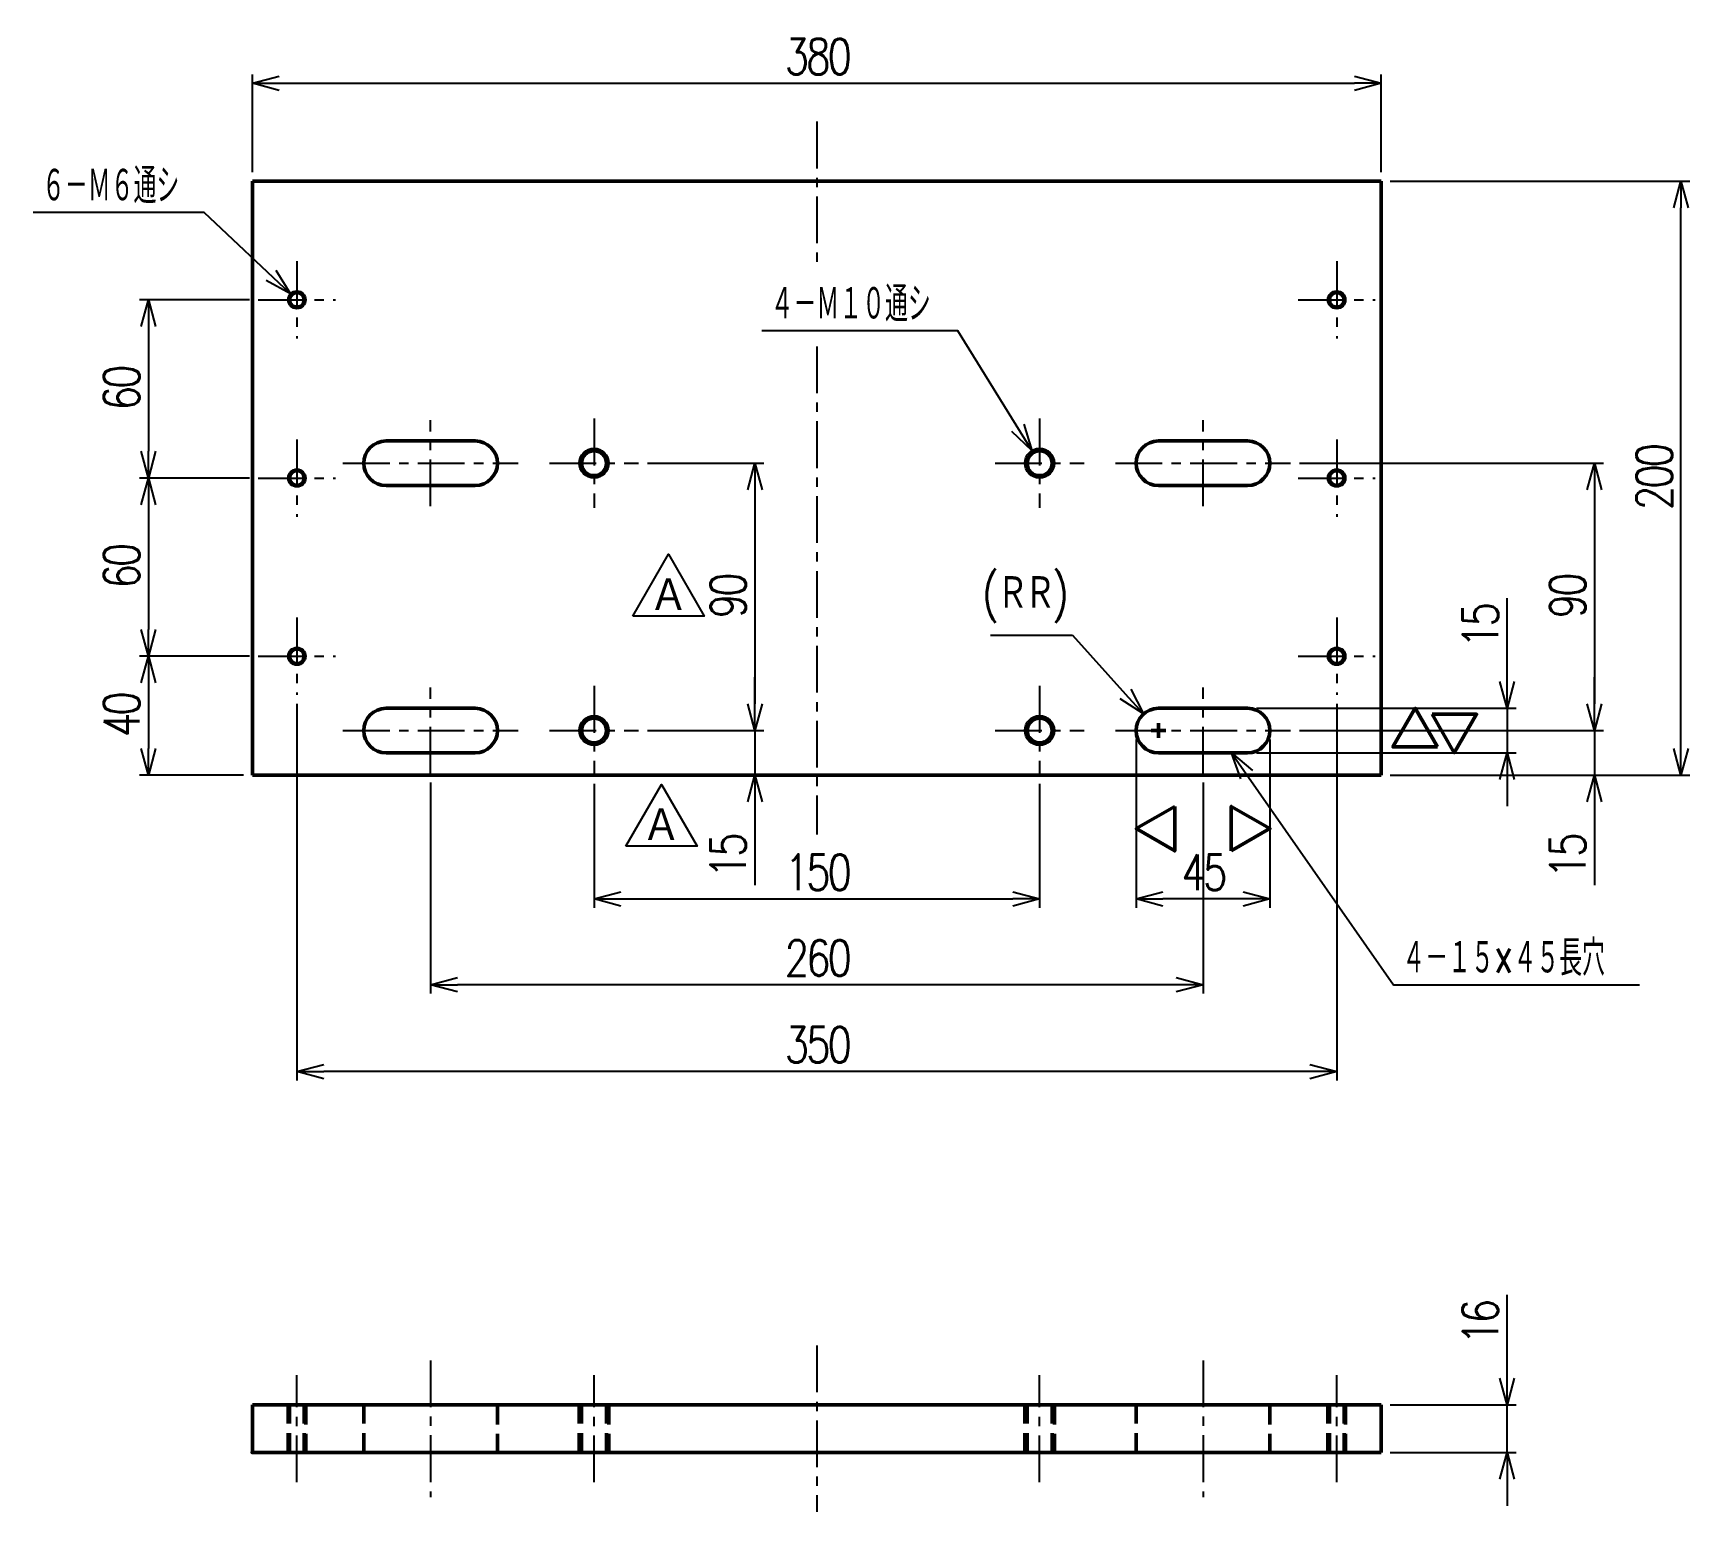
# Model space of a CAD drawing. Header units: millimetres. Extents: x -74 to 484, y -20 to 478.
import ezdxf
from ezdxf.enums import TextEntityAlignment as Align

# ---------------------------------------------------------------- set-up
doc = ezdxf.new("R2010")
doc.units = ezdxf.units.MM
doc.header["$LTSCALE"] = 0.496063
doc.linetypes.add('CENTER', pattern=[50.8, 31.75, -6.35, 6.35, -6.35])
doc.linetypes.add('DASHED', pattern=[19.05, 12.7, -6.35])
doc.layers.add('NoLayerName_001', color=7, linetype='Continuous')
doc.styles.get("Standard").update_dxf_attribs({"font": 'txt', "bigfont": 'extfont2'})
doc.dimstyles.get("Standard").update_dxf_attribs({"dimtxt": 2.5, "dimasz": 2.5, "dimexe": 1.25, "dimexo": 0.625, "dimtad": 1, "dimdec": 3, "dimzin": 0, "dimdsep": 46, "dimtxsty": 'Standard', "dimcen": 2.5, "dimadec": 0, "dimazin": 0, "dimtfac": 0.75, "dimtdec": 3, "dimtmove": 0, "dimatfit": 3, "dimfxl": 1, "dimarcsym": 0})

# ---------------------------------------------------------------- blocks, each defined once
blk = doc.blocks.new('_OPEN30')
at = {"color": 0, "linetype": 'ByBlock', "lineweight": -2}
for p, q in [((-1, 0.267949), (0, 0)), ((0, 0), (-1, -0.267949)), ((0, 0), (-1, 0))]:
    blk.add_line(p, q, dxfattribs=at)
blk = doc.blocks.new('*D24')
at = {"layer": 'Defpoints', "color": 0}
for p in [(380, 16), (422.37, 16), (380, 0)]:
    blk.add_point(p, dxfattribs=at)
at = {"layer": 'NoLayerName_001', "color": 0, "linetype": 'Continuous', "lineweight": 25}
for p, q in [((422.37, 16), (422.37, 53.03)), ((422.37, 25), (422.37, 34)), ((383, 16), (425.37, 16)), ((422.37, 0), (422.37, 16)), ((383, 0), (425.37, 0)), ((422.37, -9), (422.37, -18))]:
    blk.add_line(p, q, dxfattribs=at)
at = {"layer": 'NoLayerName_001', "color": 0, "lineweight": 25, "xscale": 9, "yscale": 9, "zscale": 9}
for p, rotation in [((422.37, 16), 270), ((422.37, 0), 90)]:
    blk.add_blockref('_OPEN30', p, dxfattribs=dict(at, rotation=rotation))
at = {"layer": 'NoLayerName_001', "color": 2, "lineweight": 50, "insert": (413.37, 43.51), "char_height": 12, "attachment_point": 5, "rotation": 90}
blk.add_mtext('\\W0.8000;\\T0.8750;16', dxfattribs=at)
blk = doc.blocks.new('JZB_0005')
at = {"layer": 'NoLayerName_001', "color": 4, "linetype": 'CENTER', "lineweight": 25}
blk.add_line((5, 0), (5, 36), dxfattribs=at)
at = {"layer": 'NoLayerName_001', "color": 3, "linetype": 'DASHED', "lineweight": 50}
for p, q in [((0, 26), (0, 10)), ((0.81, 26), (0.81, 10)), ((9.19, 26), (9.19, 10)), ((10, 10), (10, 26))]:
    blk.add_line(p, q, dxfattribs=at)
blk = doc.blocks.new('JZB_0006')
at = {"layer": 'NoLayerName_001', "color": 4, "linetype": 'CENTER', "lineweight": 25}
blk.add_line((5, 0), (5, 36), dxfattribs=at)
at = {"layer": 'NoLayerName_001', "color": 3, "linetype": 'DASHED', "lineweight": 50}
for p, q in [((0, 26), (0, 10)), ((0.81, 26), (0.81, 10)), ((9.19, 26), (9.19, 10)), ((10, 10), (10, 26))]:
    blk.add_line(p, q, dxfattribs=at)
blk = doc.blocks.new('JZB_0007')
at = {"layer": 'NoLayerName_001', "color": 4, "linetype": 'CENTER', "lineweight": 25}
blk.add_line((3, 0), (3, 36), dxfattribs=at)
at = {"layer": 'NoLayerName_001', "color": 3, "linetype": 'DASHED', "lineweight": 50}
for p, q in [((0, 26), (0, 10)), ((0.54, 26), (0.54, 10)), ((5.46, 26), (5.46, 10)), ((6, 10), (6, 26))]:
    blk.add_line(p, q, dxfattribs=at)
blk = doc.blocks.new('JZB_0008')
at = {"layer": 'NoLayerName_001', "color": 4, "linetype": 'CENTER', "lineweight": 25}
blk.add_line((3, 0), (3, 36), dxfattribs=at)
at = {"layer": 'NoLayerName_001', "color": 3, "linetype": 'DASHED', "lineweight": 50}
for p, q in [((0, 26), (0, 10)), ((0.54, 26), (0.54, 10)), ((5.46, 26), (5.46, 10)), ((6, 10), (6, 26))]:
    blk.add_line(p, q, dxfattribs=at)
blk = doc.blocks.new('JZB_0009')
at = {"layer": 'NoLayerName_001', "color": 7, "linetype": 'Continuous', "lineweight": 50}
for p, q in [((0, 16), (0, 0)), ((380, 16), (0, 16)), ((380, 16), (380, 0)), ((0, 0), (380, 0))]:
    blk.add_line(p, q, dxfattribs=at)
at = {"layer": 'NoLayerName_001', "color": 3, "linetype": 'DASHED', "lineweight": 50}
for p, q in [((37.5, 16), (37.5, 0)), ((82.5, 0), (82.5, 16)), ((297.5, 16), (297.5, 0)), ((342.5, 0), (342.5, 16))]:
    blk.add_line(p, q, dxfattribs=at)
blk = doc.blocks.new('SX_FinishSymbol_1')
at = {"color": 0, "linetype": 'ByBlock', "lineweight": -2}
blk.add_lwpolyline([(-0.5, 0.866), (0, 0), (0.5, 0.866)], close=True, dxfattribs=at)
blk = doc.blocks.new('*D27')
at = {"layer": 'Defpoints', "color": 0}
for p in [(299.98, 248.63), (305, 243.06)]:
    blk.add_point(p, dxfattribs=at)
at = {"layer": 'NoLayerName_001', "color": 0, "linetype": 'Continuous', "lineweight": 25}
for p, q in [((248.52, 275.16), (276.09, 275.16)), ((276.09, 275.16), (293.96, 255.32))]:
    blk.add_line(p, q, dxfattribs=at)
at = {"layer": 'NoLayerName_001', "color": 0, "linetype": 'Continuous', "lineweight": 50}
for p, q in [((305, 240.56), (305, 245.56)), ((302.5, 243.06), (307.5, 243.06))]:
    blk.add_line(p, q, dxfattribs=at)
at = {"layer": 'NoLayerName_001', "color": 0, "lineweight": 25, "xscale": 9, "yscale": 9, "zscale": 9, "rotation": 312.0028238768856}
blk.add_blockref('_OPEN30', (299.98, 248.63), dxfattribs=at)
at = {"layer": 'NoLayerName_001', "color": 2, "lineweight": 50, "insert": (259.89, 287.3), "char_height": 12, "attachment_point": 5}
blk.add_mtext('\\W0.8000;\\T0.8750;(ＲＲ)', dxfattribs=at)
blk = doc.blocks.new('_NONE')
blk = doc.blocks.new('*D28')
at = {"layer": 'Defpoints', "color": 0}
for p in [(380, 460.98), (0, 428.06), (380, 428.06)]:
    blk.add_point(p, dxfattribs=at)
at = {"layer": 'NoLayerName_001', "color": 0, "linetype": 'Continuous', "lineweight": 25}
for p, q in [((0, 431.06), (0, 463.98)), ((380, 431.06), (380, 463.98)), ((9, 460.98), (371, 460.98))]:
    blk.add_line(p, q, dxfattribs=at)
at = {"layer": 'NoLayerName_001', "color": 0, "lineweight": 25, "xscale": 9, "yscale": 9, "zscale": 9, "rotation": 180}
blk.add_blockref('_OPEN30', (0, 460.98), dxfattribs=at)
at = {"layer": 'NoLayerName_001', "color": 0, "lineweight": 25, "xscale": 9, "yscale": 9, "zscale": 9}
blk.add_blockref('_OPEN30', (380, 460.98), dxfattribs=at)
at = {"layer": 'NoLayerName_001', "color": 2, "lineweight": 50, "insert": (190, 469.98), "char_height": 12, "attachment_point": 5}
blk.add_mtext('\\W0.8000;\\T0.8750;380', dxfattribs=at)
blk = doc.blocks.new('*D29')
at = {"layer": 'Defpoints', "color": 0}
for p in [(2, 388.06), (-35, 328.06), (2, 328.06)]:
    blk.add_point(p, dxfattribs=at)
at = {"layer": 'NoLayerName_001', "color": 0, "linetype": 'Continuous', "lineweight": 25}
for p, q in [((-1, 388.06), (-38, 388.06)), ((-35, 379.06), (-35, 337.06)), ((-1, 328.06), (-38, 328.06))]:
    blk.add_line(p, q, dxfattribs=at)
at = {"layer": 'NoLayerName_001', "color": 0, "lineweight": 25, "xscale": 9, "yscale": 9, "zscale": 9}
for p, rotation in [((-35, 388.06), 90.00000000000001), ((-35, 328.06), 270)]:
    blk.add_blockref('_OPEN30', p, dxfattribs=dict(at, rotation=rotation))
at = {"layer": 'NoLayerName_001', "color": 2, "lineweight": 50, "insert": (-44, 358.06), "char_height": 12, "attachment_point": 5, "rotation": 90}
blk.add_mtext('\\W0.8000;\\T0.8750;60', dxfattribs=at)
blk = doc.blocks.new('*D30')
at = {"layer": 'Defpoints', "color": 0}
for p in [(-0.5, 328.06), (-35, 268.06), (2, 268.06)]:
    blk.add_point(p, dxfattribs=at)
at = {"layer": 'NoLayerName_001', "color": 0, "linetype": 'Continuous', "lineweight": 25}
for p, q in [((-3.5, 328.06), (-38, 328.06)), ((-35, 319.06), (-35, 277.06)), ((-1, 268.06), (-38, 268.06))]:
    blk.add_line(p, q, dxfattribs=at)
at = {"layer": 'NoLayerName_001', "color": 0, "lineweight": 25, "xscale": 9, "yscale": 9, "zscale": 9}
for p, rotation in [((-35, 328.06), 90.00000000000001), ((-35, 268.06), 270)]:
    blk.add_blockref('_OPEN30', p, dxfattribs=dict(at, rotation=rotation))
at = {"layer": 'NoLayerName_001', "color": 2, "lineweight": 50, "insert": (-44, 298.06), "char_height": 12, "attachment_point": 5, "rotation": 90}
blk.add_mtext('\\W0.8000;\\T0.8750;60', dxfattribs=at)
blk = doc.blocks.new('*D31')
at = {"layer": 'Defpoints', "color": 0}
for p in [(-0.5, 268.06), (-35, 228.06), (0, 228.06)]:
    blk.add_point(p, dxfattribs=at)
at = {"layer": 'NoLayerName_001', "color": 0, "linetype": 'Continuous', "lineweight": 25}
for p, q in [((-3.5, 268.06), (-38, 268.06)), ((-35, 259.06), (-35, 237.06)), ((-3, 228.06), (-38, 228.06))]:
    blk.add_line(p, q, dxfattribs=at)
at = {"layer": 'NoLayerName_001', "color": 0, "lineweight": 25, "xscale": 9, "yscale": 9, "zscale": 9}
for p, rotation in [((-35, 268.06), 90), ((-35, 228.06), 270)]:
    blk.add_blockref('_OPEN30', p, dxfattribs=dict(at, rotation=rotation))
at = {"layer": 'NoLayerName_001', "color": 2, "lineweight": 50, "insert": (-44, 248.06), "char_height": 12, "attachment_point": 5, "rotation": 90}
blk.add_mtext('\\W0.8000;\\T0.8750;40', dxfattribs=at)
blk = doc.blocks.new('DIM_0002')
at = {"color": 3, "linetype": 'Continuous', "lineweight": 25}
for points in [[(86.61, 0), (57.6, 27.34), (0, 27.34)], [(81.72, 7.93), (86.61, 0), (78.41, 4.42)]]:
    blk.add_lwpolyline(points, dxfattribs=at)
at = {"color": 2, "linetype": 'Continuous', "lineweight": 50, "width": 0.583333}
blk.add_text('６－Ｍ６通シ', height=12, dxfattribs=at).set_placement((3, 30.34))
blk = doc.blocks.new('*D33')
at = {"layer": 'Defpoints', "color": 0}
for p in [(297.5, 243.06), (342.5, 243.06), (297.5, 186.35)]:
    blk.add_point(p, dxfattribs=at)
at = {"layer": 'NoLayerName_001', "color": 0, "linetype": 'Continuous', "lineweight": 25}
for p, q in [((297.5, 240.06), (297.5, 183.35)), ((342.5, 240.06), (342.5, 183.35)), ((333.5, 186.35), (306.5, 186.35))]:
    blk.add_line(p, q, dxfattribs=at)
at = {"layer": 'NoLayerName_001', "color": 0, "lineweight": 25, "xscale": 9, "yscale": 9, "zscale": 9, "rotation": 180}
blk.add_blockref('_OPEN30', (297.5, 186.35), dxfattribs=at)
at = {"layer": 'NoLayerName_001', "color": 0, "lineweight": 25, "xscale": 9, "yscale": 9, "zscale": 9}
blk.add_blockref('_OPEN30', (342.5, 186.35), dxfattribs=at)
at = {"layer": 'NoLayerName_001', "color": 2, "lineweight": 50, "insert": (320, 195.35), "char_height": 12, "attachment_point": 5}
blk.add_mtext('\\W0.8000;\\T0.8750;45', dxfattribs=at)
blk = doc.blocks.new('*D34')
at = {"layer": 'Defpoints', "color": 0}
for p in [(115, 228.06), (265, 228.06), (265, 186.35)]:
    blk.add_point(p, dxfattribs=at)
at = {"layer": 'NoLayerName_001', "color": 0, "linetype": 'Continuous', "lineweight": 25}
for p, q in [((115, 225.06), (115, 183.35)), ((265, 225.06), (265, 183.35)), ((124, 186.35), (256, 186.35))]:
    blk.add_line(p, q, dxfattribs=at)
at = {"layer": 'NoLayerName_001', "color": 0, "lineweight": 25, "xscale": 9, "yscale": 9, "zscale": 9, "rotation": 180}
blk.add_blockref('_OPEN30', (115, 186.35), dxfattribs=at)
at = {"layer": 'NoLayerName_001', "color": 0, "lineweight": 25, "xscale": 9, "yscale": 9, "zscale": 9}
blk.add_blockref('_OPEN30', (265, 186.35), dxfattribs=at)
at = {"layer": 'NoLayerName_001', "color": 2, "lineweight": 50, "insert": (190, 195.35), "char_height": 12, "attachment_point": 5}
blk.add_mtext('\\W0.8000;\\T0.8750;150', dxfattribs=at)
blk = doc.blocks.new('*D35')
at = {"layer": 'Defpoints', "color": 0}
for p in [(60, 228.56), (320, 228.56), (60, 157.47)]:
    blk.add_point(p, dxfattribs=at)
at = {"layer": 'NoLayerName_001', "color": 0, "linetype": 'Continuous', "lineweight": 25}
for p, q in [((60, 225.56), (60, 154.47)), ((320, 225.56), (320, 154.47)), ((311, 157.47), (69, 157.47))]:
    blk.add_line(p, q, dxfattribs=at)
at = {"layer": 'NoLayerName_001', "color": 0, "lineweight": 25, "xscale": 9, "yscale": 9, "zscale": 9}
for p, rotation in [((60, 157.47), 180), ((320, 157.47), 360)]:
    blk.add_blockref('_OPEN30', p, dxfattribs=dict(at, rotation=rotation))
at = {"layer": 'NoLayerName_001', "color": 2, "lineweight": 50, "insert": (190, 166.47), "char_height": 12, "attachment_point": 5}
blk.add_mtext('\\W0.8000;\\T0.8750;260', dxfattribs=at)
blk = doc.blocks.new('*D36')
at = {"layer": 'Defpoints', "color": 0}
for p in [(15, 255.06), (365, 255.06), (15, 128.25)]:
    blk.add_point(p, dxfattribs=at)
at = {"layer": 'NoLayerName_001', "color": 0, "linetype": 'Continuous', "lineweight": 25}
for p, q in [((15, 252.06), (15, 125.25)), ((365, 252.06), (365, 125.25)), ((356, 128.25), (24, 128.25))]:
    blk.add_line(p, q, dxfattribs=at)
at = {"layer": 'NoLayerName_001', "color": 0, "lineweight": 25, "xscale": 9, "yscale": 9, "zscale": 9}
for p, rotation in [((15, 128.25), 180), ((365, 128.25), 360)]:
    blk.add_blockref('_OPEN30', p, dxfattribs=dict(at, rotation=rotation))
at = {"layer": 'NoLayerName_001', "color": 2, "lineweight": 50, "insert": (190, 137.25), "char_height": 12, "attachment_point": 5}
blk.add_mtext('\\W0.8000;\\T0.8750;350', dxfattribs=at)
blk = doc.blocks.new('DIM_0003')
at = {"color": 3, "linetype": 'Continuous', "lineweight": 25}
for points in [[(3.18, 69.33), (0, 78.09), (7.13, 72.09)], [(0, 78.09), (54.53, 0), (137.33, 0)]]:
    blk.add_lwpolyline(points, dxfattribs=at)
at = {"color": 2, "linetype": 'Continuous', "lineweight": 50, "width": 0.583333}
blk.add_text('４－１５×４５長穴', height=12, dxfattribs=at).set_placement((57.53, 3))
blk = doc.blocks.new('DIM_0004')
at = {"color": 3, "linetype": 'Continuous', "lineweight": 25}
for points in [[(90.9, 0), (66, 40.33), (0, 40.33)], [(88.22, 8.92), (90.9, 0), (84.12, 6.39)]]:
    blk.add_lwpolyline(points, dxfattribs=at)
at = {"color": 2, "linetype": 'Continuous', "lineweight": 50, "width": 0.583333}
blk.add_text('４－Ｍ１０通シ', height=12, dxfattribs=at).set_placement((3, 43.33))
blk = doc.blocks.new('*D39')
at = {"layer": 'Defpoints', "color": 0}
for p in [(380, 428.06), (480.88, 428.06), (380, 228.06)]:
    blk.add_point(p, dxfattribs=at)
at = {"layer": 'NoLayerName_001', "color": 0, "linetype": 'Continuous', "lineweight": 25}
for p, q in [((383, 428.06), (483.88, 428.06)), ((480.88, 237.06), (480.88, 419.06)), ((383, 228.06), (483.88, 228.06))]:
    blk.add_line(p, q, dxfattribs=at)
at = {"layer": 'NoLayerName_001', "color": 0, "lineweight": 25, "xscale": 9, "yscale": 9, "zscale": 9}
for p, rotation in [((480.88, 428.06), 90), ((480.88, 228.06), 270)]:
    blk.add_blockref('_OPEN30', p, dxfattribs=dict(at, rotation=rotation))
at = {"layer": 'NoLayerName_001', "color": 2, "lineweight": 50, "insert": (471.88, 328.06), "char_height": 12, "attachment_point": 5, "rotation": 90}
blk.add_mtext('\\W0.8000;\\T0.8750;200', dxfattribs=at)
blk = doc.blocks.new('*D40')
at = {"layer": 'Defpoints', "color": 0}
for p in [(349.5, 333.06), (349.5, 243.06), (451.76, 243.06)]:
    blk.add_point(p, dxfattribs=at)
at = {"layer": 'NoLayerName_001', "color": 0, "linetype": 'Continuous', "lineweight": 25}
for p, q in [((352.5, 333.06), (454.76, 333.06)), ((451.76, 324.06), (451.76, 252.06)), ((352.5, 243.06), (454.76, 243.06))]:
    blk.add_line(p, q, dxfattribs=at)
at = {"layer": 'NoLayerName_001', "color": 0, "lineweight": 25, "xscale": 9, "yscale": 9, "zscale": 9}
for p, rotation in [((451.76, 333.06), 90), ((451.76, 243.06), 270)]:
    blk.add_blockref('_OPEN30', p, dxfattribs=dict(at, rotation=rotation))
at = {"layer": 'NoLayerName_001', "color": 2, "lineweight": 50, "insert": (442.76, 288.06), "char_height": 12, "attachment_point": 5, "rotation": 90}
blk.add_mtext('\\W0.8000;\\T0.8750;90', dxfattribs=at)
blk = doc.blocks.new('*D41')
at = {"layer": 'Defpoints', "color": 0}
for p in [(335, 250.56), (335, 235.56), (422.37, 235.56)]:
    blk.add_point(p, dxfattribs=at)
at = {"layer": 'NoLayerName_001', "color": 0, "linetype": 'Continuous', "lineweight": 25}
for p, q in [((422.37, 250.56), (422.37, 287.59)), ((422.37, 259.56), (422.37, 268.56)), ((338, 250.56), (425.37, 250.56)), ((422.37, 250.56), (422.37, 235.56)), ((338, 235.56), (425.37, 235.56)), ((422.37, 226.56), (422.37, 217.56))]:
    blk.add_line(p, q, dxfattribs=at)
at = {"layer": 'NoLayerName_001', "color": 0, "lineweight": 25, "xscale": 9, "yscale": 9, "zscale": 9}
for p, rotation in [((422.37, 250.56), 270), ((422.37, 235.56), 90)]:
    blk.add_blockref('_OPEN30', p, dxfattribs=dict(at, rotation=rotation))
at = {"layer": 'NoLayerName_001', "color": 2, "lineweight": 50, "insert": (413.37, 278.07), "char_height": 12, "attachment_point": 5, "rotation": 90}
blk.add_mtext('\\W0.8000;\\T0.8750;15', dxfattribs=at)
blk = doc.blocks.new('*D42')
at = {"layer": 'Defpoints', "color": 0}
for p in [(349.5, 243.06), (380, 228.06), (451.76, 228.06)]:
    blk.add_point(p, dxfattribs=at)
at = {"layer": 'NoLayerName_001', "color": 0, "linetype": 'Continuous', "lineweight": 25}
for p, q in [((451.76, 252.06), (451.76, 261.06)), ((352.5, 243.06), (454.76, 243.06)), ((451.76, 243.06), (451.76, 228.06)), ((383, 228.06), (454.76, 228.06)), ((451.76, 228.06), (451.76, 191.03)), ((451.76, 219.06), (451.76, 210.06))]:
    blk.add_line(p, q, dxfattribs=at)
at = {"layer": 'NoLayerName_001', "color": 0, "lineweight": 25, "xscale": 9, "yscale": 9, "zscale": 9}
for p, rotation in [((451.76, 243.06), 270), ((451.76, 228.06), 90)]:
    blk.add_blockref('_OPEN30', p, dxfattribs=dict(at, rotation=rotation))
at = {"layer": 'NoLayerName_001', "color": 2, "lineweight": 50, "insert": (442.76, 200.54), "char_height": 12, "attachment_point": 5, "rotation": 90}
blk.add_mtext('\\W0.8000;\\T0.8750;15', dxfattribs=at)
blk = doc.blocks.new('*D43')
at = {"layer": 'Defpoints', "color": 0}
for p in [(130, 243.06), (0, 228.06), (169.16, 228.06)]:
    blk.add_point(p, dxfattribs=at)
at = {"layer": 'NoLayerName_001', "color": 0, "linetype": 'Continuous', "lineweight": 25}
for p, q in [((169.16, 252.06), (169.16, 261.06)), ((133, 243.06), (172.16, 243.06)), ((169.16, 243.06), (169.16, 228.06)), ((169.16, 228.06), (169.16, 191.03)), ((169.16, 219.06), (169.16, 210.06))]:
    blk.add_line(p, q, dxfattribs=at)
at = {"layer": 'NoLayerName_001', "color": 0, "lineweight": 25, "xscale": 9, "yscale": 9, "zscale": 9}
for p, rotation in [((169.16, 243.06), 270), ((169.16, 228.06), 90)]:
    blk.add_blockref('_OPEN30', p, dxfattribs=dict(at, rotation=rotation))
at = {"layer": 'NoLayerName_001', "color": 2, "lineweight": 50, "insert": (160.16, 200.54), "char_height": 12, "attachment_point": 5, "rotation": 90}
blk.add_mtext('\\W0.8000;\\T0.8750;15', dxfattribs=at)
blk = doc.blocks.new('*D44')
at = {"layer": 'Defpoints', "color": 0}
for p in [(130, 333.06), (130, 243.06), (169.16, 243.06)]:
    blk.add_point(p, dxfattribs=at)
at = {"layer": 'NoLayerName_001', "color": 0, "linetype": 'Continuous', "lineweight": 25}
for p, q in [((133, 333.06), (172.16, 333.06)), ((169.16, 324.06), (169.16, 252.06)), ((133, 243.06), (172.16, 243.06))]:
    blk.add_line(p, q, dxfattribs=at)
at = {"layer": 'NoLayerName_001', "color": 0, "lineweight": 25, "xscale": 9, "yscale": 9, "zscale": 9}
for p, rotation in [((169.16, 333.06), 90), ((169.16, 243.06), 270)]:
    blk.add_blockref('_OPEN30', p, dxfattribs=dict(at, rotation=rotation))
at = {"layer": 'NoLayerName_001', "color": 2, "lineweight": 50, "insert": (160.16, 288.06), "char_height": 12, "attachment_point": 5, "rotation": 90}
blk.add_mtext('\\W0.8000;\\T0.8750;90', dxfattribs=at)
blk = doc.blocks.new('SX_DeltaSymbol')
at = {"color": 0, "linetype": 'ByBlock', "lineweight": -2}
blk.add_lwpolyline([(-0.5, -0.289), (0, 0.577), (0.5, -0.289)], close=True, dxfattribs=at)
blk.add_attdef('Delta Char', text='', height=0.4).set_placement((0, 0), align=Align.MIDDLE)
blk = doc.blocks.new('JZB_0010')
at = {"layer": 'NoLayerName_001', "color": 4, "linetype": 'CENTER', "lineweight": 25}
for p, q in [((13, 26), (13, 0)), ((0, 13), (26, 13))]:
    blk.add_line(p, q, dxfattribs=at)
at = {"layer": 'NoLayerName_001', "color": 3, "linetype": 'Continuous', "lineweight": 25}
blk.add_circle((13, 13), 3, dxfattribs=at)
at = {"layer": 'NoLayerName_001', "color": 7, "linetype": 'Continuous', "lineweight": 50}
blk.add_circle((13, 13), 2.46, dxfattribs=at)
blk = doc.blocks.new('JZB_0011')
at = {"layer": 'NoLayerName_001', "color": 4, "linetype": 'CENTER', "lineweight": 25}
for p, q in [((13, 26), (13, 0)), ((0, 13), (26, 13))]:
    blk.add_line(p, q, dxfattribs=at)
at = {"layer": 'NoLayerName_001', "color": 3, "linetype": 'Continuous', "lineweight": 25}
blk.add_circle((13, 13), 3, dxfattribs=at)
at = {"layer": 'NoLayerName_001', "color": 7, "linetype": 'Continuous', "lineweight": 50}
blk.add_circle((13, 13), 2.46, dxfattribs=at)
blk = doc.blocks.new('JZB_0012')
at = {"layer": 'NoLayerName_001', "color": 4, "linetype": 'CENTER', "lineweight": 25}
for p, q in [((13, 26), (13, 0)), ((0, 13), (26, 13))]:
    blk.add_line(p, q, dxfattribs=at)
at = {"layer": 'NoLayerName_001', "color": 3, "linetype": 'Continuous', "lineweight": 25}
blk.add_circle((13, 13), 3, dxfattribs=at)
at = {"layer": 'NoLayerName_001', "color": 7, "linetype": 'Continuous', "lineweight": 50}
blk.add_circle((13, 13), 2.46, dxfattribs=at)
blk = doc.blocks.new('JZB_0013')
at = {"layer": 'NoLayerName_001', "color": 4, "linetype": 'CENTER', "lineweight": 25}
for p, q in [((15, 30), (15, 0)), ((0, 15), (30, 15))]:
    blk.add_line(p, q, dxfattribs=at)
at = {"layer": 'NoLayerName_001', "color": 3, "linetype": 'Continuous', "lineweight": 25}
blk.add_circle((15, 15), 5, dxfattribs=at)
at = {"layer": 'NoLayerName_001', "color": 7, "linetype": 'Continuous', "lineweight": 50}
blk.add_circle((15, 15), 4.19, dxfattribs=at)
blk = doc.blocks.new('JZB_0014')
at = {"layer": 'NoLayerName_001', "color": 4, "linetype": 'CENTER', "lineweight": 25}
for p, q in [((15, 30), (15, 0)), ((0, 15), (30, 15))]:
    blk.add_line(p, q, dxfattribs=at)
at = {"layer": 'NoLayerName_001', "color": 3, "linetype": 'Continuous', "lineweight": 25}
blk.add_circle((15, 15), 5, dxfattribs=at)
at = {"layer": 'NoLayerName_001', "color": 7, "linetype": 'Continuous', "lineweight": 50}
blk.add_circle((15, 15), 4.19, dxfattribs=at)
blk = doc.blocks.new('JZB_0015')
at = {"layer": 'NoLayerName_001', "color": 4, "linetype": 'CENTER', "lineweight": 25}
for p, q in [((15, 30), (15, 0)), ((0, 15), (30, 15))]:
    blk.add_line(p, q, dxfattribs=at)
at = {"layer": 'NoLayerName_001', "color": 3, "linetype": 'Continuous', "lineweight": 25}
blk.add_circle((15, 15), 5, dxfattribs=at)
at = {"layer": 'NoLayerName_001', "color": 7, "linetype": 'Continuous', "lineweight": 50}
blk.add_circle((15, 15), 4.19, dxfattribs=at)
blk = doc.blocks.new('JZB_0016')
at = {"layer": 'NoLayerName_001', "color": 4, "linetype": 'CENTER', "lineweight": 25}
for p, q in [((15, 30), (15, 0)), ((0, 15), (30, 15))]:
    blk.add_line(p, q, dxfattribs=at)
at = {"layer": 'NoLayerName_001', "color": 3, "linetype": 'Continuous', "lineweight": 25}
blk.add_circle((15, 15), 5, dxfattribs=at)
at = {"layer": 'NoLayerName_001', "color": 7, "linetype": 'Continuous', "lineweight": 50}
blk.add_circle((15, 15), 4.19, dxfattribs=at)
blk = doc.blocks.new('JZB_0017')
at = {"layer": 'NoLayerName_001', "color": 4, "linetype": 'CENTER', "lineweight": 25}
for p, q in [((13, 26), (13, 0)), ((0, 13), (26, 13))]:
    blk.add_line(p, q, dxfattribs=at)
at = {"layer": 'NoLayerName_001', "color": 3, "linetype": 'Continuous', "lineweight": 25}
blk.add_circle((13, 13), 3, dxfattribs=at)
at = {"layer": 'NoLayerName_001', "color": 7, "linetype": 'Continuous', "lineweight": 50}
blk.add_circle((13, 13), 2.46, dxfattribs=at)
blk = doc.blocks.new('JZB_0018')
at = {"layer": 'NoLayerName_001', "color": 4, "linetype": 'CENTER', "lineweight": 25}
for p, q in [((13, 26), (13, 0)), ((0, 13), (26, 13))]:
    blk.add_line(p, q, dxfattribs=at)
at = {"layer": 'NoLayerName_001', "color": 3, "linetype": 'Continuous', "lineweight": 25}
blk.add_circle((13, 13), 3, dxfattribs=at)
at = {"layer": 'NoLayerName_001', "color": 7, "linetype": 'Continuous', "lineweight": 50}
blk.add_circle((13, 13), 2.46, dxfattribs=at)
blk = doc.blocks.new('JZB_0019')
at = {"layer": 'NoLayerName_001', "color": 4, "linetype": 'CENTER', "lineweight": 25}
for p, q in [((13, 26), (13, 0)), ((0, 13), (26, 13))]:
    blk.add_line(p, q, dxfattribs=at)
at = {"layer": 'NoLayerName_001', "color": 3, "linetype": 'Continuous', "lineweight": 25}
blk.add_circle((13, 13), 3, dxfattribs=at)
at = {"layer": 'NoLayerName_001', "color": 7, "linetype": 'Continuous', "lineweight": 50}
blk.add_circle((13, 13), 2.46, dxfattribs=at)
blk = doc.blocks.new('JZB_0020')
at = {"layer": 'NoLayerName_001', "color": 7, "linetype": 'Continuous', "lineweight": 50}
for p, q in [((0, 200), (380, 200)), ((0, 0), (0, 200)), ((380, 200), (380, 0)), ((45, 112.5), (75, 112.5)), ((305, 112.5), (335, 112.5)), ((75, 97.5), (45, 97.5)), ((335, 97.5), (305, 97.5)), ((45, 22.5), (75, 22.5)), ((305, 22.5), (335, 22.5)), ((75, 7.5), (45, 7.5)), ((335, 7.5), (305, 7.5)), ((380, 0), (0, 0))]:
    blk.add_line(p, q, dxfattribs=at)
for centre, start, end in [((45, 105), 90, 270), ((75, 105), 270, 90), ((305, 105), 90, 270), ((335, 105), 270, 90), ((45, 15), 90, 270), ((75, 15), 270, 90), ((305, 15), 90, 270), ((335, 15), 270, 90)]:
    blk.add_arc(centre, 7.5, start, end, dxfattribs=at)

msp = doc.modelspace()

# ---------------------------------------------------------------- linework, layer by layer
at = {"layer": 'NoLayerName_001', "color": 4, "linetype": 'CENTER', "lineweight": 25}
for p, q in [((190, 448.0568), (190, 397.9713)), ((190, 372.3607), (190, 208.0568)), ((60, 318.5568), (60, 347.5568)), ((320, 318.5568), (320, 347.5568)), ((30.5, 333.0568), (89.5, 333.0568)), ((290.5, 333.0568), (349.5, 333.0568)), ((60, 228.5568), (60, 257.5568)), ((320, 228.5568), (320, 257.5568)), ((30.5, 243.0568), (89.5, 243.0568)), ((290.5, 243.0568), (349.5, 243.0568)), ((190, 36), (190, -20)), ((60, 31), (60, -15)), ((320, 31), (320, -15))]:
    msp.add_line(p, q, dxfattribs=at)
at = {"layer": 'NoLayerName_001', "color": 7, "linetype": 'Continuous', "lineweight": 50}
msp.add_point((0, 0), dxfattribs=at)

# ---------------------------------------------------------------- block references
at = {"layer": 'NoLayerName_001', "color": 3, "linetype": 'Continuous', "lineweight": 25}
for name, p in [('DIM_0002', (-73.7969, 390.1143)), ('DIM_0004', (171.474, 337.3112)), ('DIM_0003', (329.5595, 157.4715))]:
    msp.add_blockref(name, p, dxfattribs=at)
at = {"layer": 'NoLayerName_001'}
for name, p in [('JZB_0020', (0, 228.0568)), ('JZB_0019', (2, 375.0568)), ('JZB_0010', (352, 375.0568)), ('JZB_0016', (100, 318.0568)), ('JZB_0015', (250, 318.0568)), ('JZB_0012', (2, 315.0568)), ('JZB_0018', (352, 315.0568)), ('JZB_0017', (2, 255.0568)), ('JZB_0011', (352, 255.0568)), ('JZB_0014', (100, 228.0568)), ('JZB_0013', (250, 228.0568)), ('JZB_0007', (12, -10)), ('JZB_0005', (110, -10)), ('JZB_0006', (260, -10)), ('JZB_0008', (362, -10)), ('JZB_0009', (0, 0))]:
    msp.add_blockref(name, p, dxfattribs=at)
at = {"layer": 'NoLayerName_001', "color": 3, "linetype": 'Continuous', "lineweight": 25}
ref = msp.add_blockref('SX_DeltaSymbol', (140.1062, 288.5374), dxfattribs=dict(at, xscale=24, yscale=24, zscale=24))
ref.add_attrib('Delta Char', 'Ａ', dxfattribs={"layer": '0', "color": 2, "linetype": 'Continuous', "lineweight": 50, "height": 12}).set_placement((140.1062, 288.5374), align=Align.MIDDLE)
at = {"layer": 'NoLayerName_001', "color": 1, "lineweight": 50}
for p, xscale, yscale, zscale, rotation in [((391.4291, 250.5568), 14.99999999999999, 14.99999999999999, 14.99999999999999, 180), ((297.5, 210.0314), 15, 15, 15, 269.9999999999999), ((342.5, 210.0314), 14.99999999999999, 14.99999999999999, 14.99999999999999, 89.99999999999997)]:
    msp.add_blockref('SX_FinishSymbol_1', p, dxfattribs=dict(at, xscale=xscale, yscale=yscale, zscale=zscale, rotation=rotation))
at = {"layer": 'NoLayerName_001', "color": 1, "lineweight": 50, "xscale": 14.99999999999999, "yscale": 14.99999999999999, "zscale": 14.99999999999999}
msp.add_blockref('SX_FinishSymbol_1', (404.5794, 235.5568), dxfattribs=at)
at = {"layer": 'NoLayerName_001', "color": 3, "linetype": 'Continuous', "lineweight": 25}
ref = msp.add_blockref('SX_DeltaSymbol', (137.6687, 211.0778), dxfattribs=dict(at, xscale=24, yscale=24, zscale=24))
ref.add_attrib('Delta Char', 'Ａ', dxfattribs={"layer": '0', "color": 2, "linetype": 'Continuous', "lineweight": 50, "height": 12}).set_placement((137.6687, 211.0778), align=Align.MIDDLE)

# ---------------------------------------------------------------- dimensions: what is measured, and where the dimension line sits
at = {"layer": 'NoLayerName_001', "color": 3, "linetype": 'Continuous', "lineweight": 50}
for base, p1, p2, picture, middle in [((380, 460.9796), (0, 428.0568), (380, 428.0568), '*D28', (190, 460.9796)), ((265, 186.3516), (115, 228.0568), (265, 228.0568), '*D34', (190, 186.3516))]:
    dim = msp.add_linear_dim(base=base, p1=p1, p2=p2, text='\\W0.8000;\\T0.8750;<>', dimstyle='Standard', override={"dimtxt": 12, "dimasz": 9, "dimexe": 3, "dimexo": 3, "dimgap": 3, "dimzin": 8, "dimblk": 'OPEN30', "dimclrd": 0, "dimclre": 0, "dimclrt": 2, "dimtp": 0, "dimtm": 0, "dimlwd": 25, "dimlwe": 25}, dxfattribs=at)
    dim.commit()
    dim.dimension.update_dxf_attribs({"geometry": picture, "text_midpoint": middle, "dimtype": 160})
for base, p1, p2, angle, override, picture, middle in [((480.8795, 428.0568), (380, 228.0568), (380, 428.0568), 90, {"dimtxt": 12, "dimasz": 9, "dimexe": 3, "dimexo": 3, "dimgap": 3, "dimzin": 8, "dimblk": 'OPEN30', "dimclrd": 0, "dimclre": 0, "dimclrt": 2, "dimtp": 0, "dimtm": 0, "dimlwd": 25, "dimlwe": 25}, '*D39', (480.8795, 328.0568)), ((-34.9952, 328.0568), (2, 388.0568), (2, 328.0568), 270, {"dimtxt": 12, "dimasz": 9, "dimexe": 3, "dimexo": 3, "dimgap": 3, "dimzin": 8, "dimblk": 'OPEN30', "dimclrd": 0, "dimclre": 0, "dimclrt": 2, "dimtp": 0, "dimtm": 0, "dimlwd": 25, "dimlwe": 25}, '*D29', (-34.9952, 358.0568)), ((169.1649, 243.0568), (130, 333.0568), (130, 243.0568), 270, {"dimtxt": 12, "dimasz": 9, "dimexe": 3, "dimexo": 3, "dimgap": 3, "dimzin": 8, "dimblk": 'OPEN30', "dimclrd": 0, "dimclre": 0, "dimclrt": 2, "dimtp": 0, "dimtm": 0, "dimlwd": 25, "dimlwe": 25}, '*D44', (169.1649, 288.0568)), ((451.7595, 243.0568), (349.5, 333.0568), (349.5, 243.0568), 270, {"dimtxt": 12, "dimasz": 9, "dimexe": 3, "dimexo": 3, "dimgap": 3, "dimzin": 8, "dimblk": 'OPEN30', "dimclrd": 0, "dimclre": 0, "dimclrt": 2, "dimtp": 0, "dimtm": 0, "dimlwd": 25, "dimlwe": 25}, '*D40', (451.7595, 288.0568)), ((-34.9952, 268.0568), (-0.5, 328.0568), (2, 268.0568), 270, {"dimtxt": 12, "dimasz": 9, "dimexe": 3, "dimexo": 3, "dimgap": 3, "dimzin": 8, "dimblk": 'OPEN30', "dimclrd": 0, "dimclre": 0, "dimclrt": 2, "dimtp": 0, "dimtm": 0, "dimlwd": 25, "dimlwe": 25}, '*D30', (-34.9952, 298.0568)), ((422.3699, 235.5568), (335, 250.5568), (335, 235.5568), 270, {"dimtxt": 12, "dimasz": 9, "dimexe": 3, "dimexo": 3, "dimgap": 3, "dimzin": 8, "dimblk": 'OPEN30', "dimclrd": 0, "dimclre": 0, "dimclrt": 2, "dimtp": 0, "dimtm": 0, "dimlwd": 25, "dimlwe": 25}, '*D41', (422.3699, 278.071)), ((-34.9952, 228.0568), (-0.5, 268.0568), (0, 228.0568), 270, {"dimtxt": 12, "dimasz": 9, "dimexe": 3, "dimexo": 3, "dimgap": 3, "dimzin": 8, "dimblk": 'OPEN30', "dimclrd": 0, "dimclre": 0, "dimclrt": 2, "dimtp": 0, "dimtm": 0, "dimlwd": 25, "dimlwe": 25}, '*D31', (-34.9952, 248.0568)), ((169.1649, 228.0568), (130, 243.0568), (0, 228.0568), 270, {"dimtxt": 12, "dimasz": 9, "dimexe": 3, "dimexo": 3, "dimgap": 3, "dimzin": 8, "dimblk": 'OPEN30', "dimse2": 1, "dimclrd": 0, "dimclre": 0, "dimclrt": 2, "dimtp": 0, "dimtm": 0, "dimlwd": 25, "dimlwe": 25}, '*D43', (169.1649, 200.5425)), ((451.7595, 228.0568), (349.5, 243.0568), (380, 228.0568), 270, {"dimtxt": 12, "dimasz": 9, "dimexe": 3, "dimexo": 3, "dimgap": 3, "dimzin": 8, "dimblk": 'OPEN30', "dimclrd": 0, "dimclre": 0, "dimclrt": 2, "dimtp": 0, "dimtm": 0, "dimlwd": 25, "dimlwe": 25}, '*D42', (451.7595, 200.5425)), ((15, 128.2536), (365, 255.0568), (15, 255.0568), 180, {"dimtxt": 12, "dimasz": 9, "dimexe": 3, "dimexo": 3, "dimgap": 3, "dimzin": 8, "dimblk": 'OPEN30', "dimclrd": 0, "dimclre": 0, "dimclrt": 2, "dimtp": 0, "dimtm": 0, "dimlwd": 25, "dimlwe": 25}, '*D36', (190, 128.2536)), ((297.5, 186.3516), (342.5, 243.0568), (297.5, 243.0568), 180, {"dimtxt": 12, "dimasz": 9, "dimexe": 3, "dimexo": 3, "dimgap": 3, "dimzin": 8, "dimblk": 'OPEN30', "dimclrd": 0, "dimclre": 0, "dimclrt": 2, "dimtp": 0, "dimtm": 0, "dimlwd": 25, "dimlwe": 25}, '*D33', (320, 186.3516)), ((60, 157.4715), (320, 228.5568), (60, 228.5568), 180, {"dimtxt": 12, "dimasz": 9, "dimexe": 3, "dimexo": 3, "dimgap": 3, "dimzin": 8, "dimblk": 'OPEN30', "dimclrd": 0, "dimclre": 0, "dimclrt": 2, "dimtp": 0, "dimtm": 0, "dimlwd": 25, "dimlwe": 25}, '*D35', (190, 157.4715)), ((422.3699, 16), (380, 0), (380, 16), 90, {"dimtxt": 12, "dimasz": 9, "dimexe": 3, "dimexo": 3, "dimgap": 3, "dimzin": 8, "dimblk": 'OPEN30', "dimclrd": 0, "dimclre": 0, "dimclrt": 2, "dimtp": 0, "dimtm": 0, "dimlwd": 25, "dimlwe": 25}, '*D24', (422.3699, 43.5143))]:
    dim = msp.add_linear_dim(base=base, p1=p1, p2=p2, angle=angle, text='\\W0.8000;\\T0.8750;<>', dimstyle='Standard', override=override, dxfattribs=at)
    dim.commit()
    dim.dimension.update_dxf_attribs({"geometry": picture, "text_midpoint": middle, "dimtype": 160})
dim = msp.add_radius_dim(center=(305, 243.0568), mpoint=(299.9812, 248.6301), text='\\W0.8000;\\T0.8750;(ＲＲ)', dimstyle='Standard', override={"dimtxt": 12, "dimasz": 9, "dimexe": 3, "dimexo": 3, "dimgap": 3, "dimtad": 3, "dimtih": 1, "dimtoh": 1, "dimzin": 8, "dimpost": '(Ｒ<>)', "dimblk1": 'NONE', "dimblk2": 'OPEN30', "dimsah": 1, "dimclrd": 0, "dimclre": 0, "dimclrt": 2, "dimtp": 0, "dimtm": 0, "dimtofl": 0, "dimlwd": 25, "dimlwe": 25}, dxfattribs=at)
dim.commit()
dim.dimension.update_dxf_attribs({"geometry": '*D27', "text_midpoint": (259.8897, 275.1617), "dimtype": 164})

doc.saveas('drawing.dxf')
